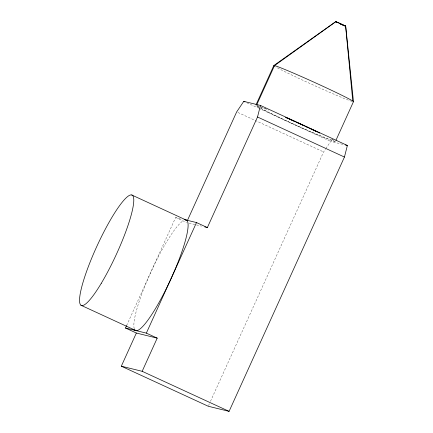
<?xml version="1.0" encoding="UTF-8"?>
<svg xmlns="http://www.w3.org/2000/svg" width="433" height="433" viewBox="0 0 433 433"><rect width="100%" height="100%" fill="white"/><g stroke="black" fill="none" stroke-linecap="round" stroke-linejoin="round"><path stroke-width="0.32" stroke-dasharray="2.17 1.62" d="M334.72 140.855L334.704 141.445C307.96 131.226 281.807 119.286 256.45 105.993L256.466 105.403L263.854 108.115M126.609 325.567L175.652 217.463L181.514 218.898M208.522 405.634L209.356 403.783M210.476 401.321L323.597 151.945L325.464 149.169M325.838 148.616L330.698 141.402L342.887 144.384M189.124 223.103L201.502 226.134M264.476 108.374L267.605 109.663M246.832 102.762L258.463 108.12M259.075 108.407L330.698 141.402M237.896 112.466L323.597 151.945M175.652 217.463L186.515 222.465M331.353 139.004L334.157 140.546M335.256 141.255A43.733 1.451 24.4 0 1 307.002 130.122A43.733 1.451 24.4 0 1 260.487 108.277M258.739 107.335A43.733 1.451 24.4 0 1 255.952 105.311M257.299 105.641A43.733 1.451 24.4 0 1 268.714 110.074M332.436 139.513A43.733 1.451 24.4 0 1 333.778 140.276M351.915 101.392A43.733 1.451 24.4 0 1 314.439 85.566A43.733 1.451 24.4 0 1 275.843 66.991M134.279 328.771A60.739 10.544 -65.3 0 1 150.576 272.741A60.739 10.544 -65.3 0 1 183.289 220.733"/><path stroke-width="0.65" d="M256.033 104.759L273.813 65.562L335.748 21.655L336.917 22.316M256.747 104.791L274.527 65.594L335.835 21.661L340.278 23.512L345.702 26.169L353.474 101.668L335.97 140.254M204.76 226.93L207.364 227.569L257.521 117.002L260.45 105.436L243.774 101.354L236.672 111.903L187.354 220.624M121.316 366.204L142.165 371.303L157.211 338.135L136.363 333.031L121.316 366.204L208.241 406.246L229.089 411.35L344.446 157.049L347.374 145.483L260.45 105.436M136.363 333.031L125.494 328.025L126.609 325.567M125.494 328.025L146.343 333.129L196.501 222.562L207.364 227.569M335.748 21.655L337.572 22.635M345.453 145.012L347.374 145.483M184.122 219.531L196.501 222.562M335.835 21.661L345.702 26.169M344.636 25.807L343.926 25.515M343.077 25.157L343.515 25.341L342.119 24.735L342.617 24.952M286.375 117.716L288.167 118.496M341.166 24.313L341.653 24.529L340.251 23.896L340.69 24.096M289.358 119.037L294.732 121.473M297.119 122.555L304.296 125.824M243.774 101.354L244.997 101.917M257.521 117.002L344.446 157.049M131.746 194.985L186.753 220.337M146.343 333.129L157.211 338.135M80.911 305.227L135.919 330.579M142.165 371.303L229.089 411.35M339.353 23.485L339.786 23.685M305.503 126.393L308.518 127.805M310.932 128.937L316.361 131.48M337.264 22.489L337.648 22.673M345.615 26.094L352.776 101.046M285.385 117.262A43.733 1.451 24.4 0 1 319.695 133.077M274.5 66.179A43.733 1.451 24.4 0 1 311.939 81.252A43.733 1.451 24.4 0 1 353.274 101.723M185.27 219.969A60.739 10.544 -65.3 0 1 170.521 279.815A60.739 10.544 -65.3 0 1 134.69 329.654M345.615 26.164L344.922 25.92L345.615 26.164M101.246 283.366A60.739 10.544 -65.3 0 0 132.428 195.305A60.739 10.544 -65.3 0 0 86.335 272.13A60.739 10.544 -65.3 0 0 101.246 283.366"/></g></svg>
